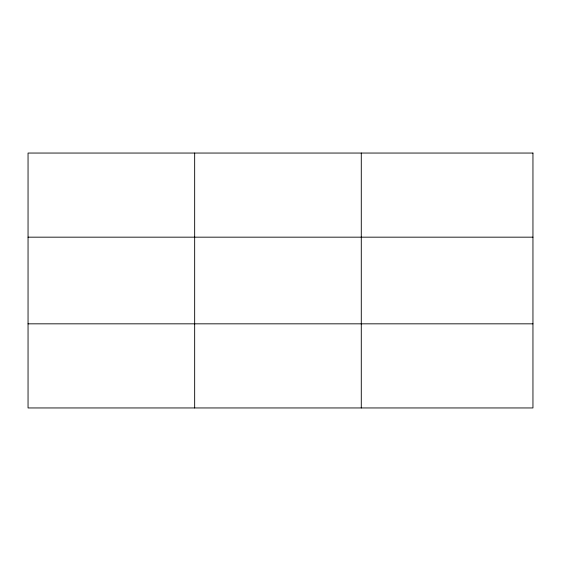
<?xml version="1.0" encoding="UTF-8"?>
<svg xmlns="http://www.w3.org/2000/svg" width="561" height="561" viewBox="0 0 561 561"><rect width="100%" height="100%" fill="white"/><g stroke="black" fill="none" stroke-linecap="round" stroke-linejoin="round"><path stroke-width="0.84" d="M194.667 407.952L194.667 153.048M361.284 407.952L361.284 153.048M28.05 237.17L532.95 237.17M28.05 323.83L532.95 323.83M532.95 153.048L532.95 407.952L28.05 407.952L28.05 153.048L532.95 153.048"/></g></svg>
